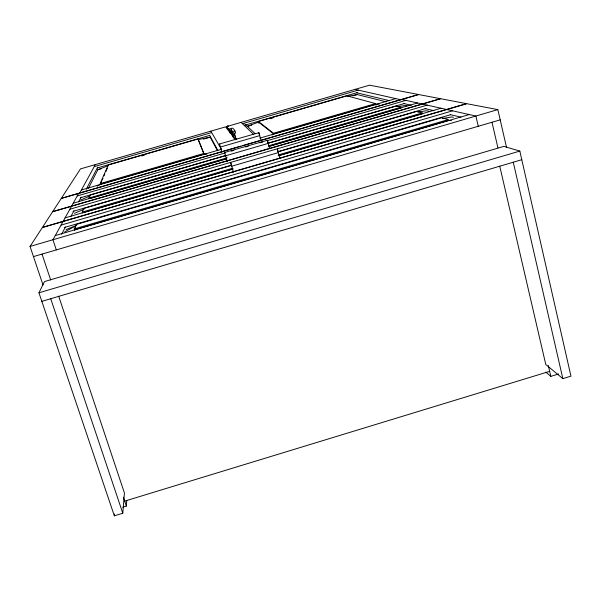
<?xml version="1.0" encoding="UTF-8"?>
<svg xmlns="http://www.w3.org/2000/svg" width="601" height="601" viewBox="0 0 601 601"><rect width="100%" height="100%" fill="white"/><g stroke="black" fill="none" stroke-linecap="round" stroke-linejoin="round"><path stroke-width="0.9" d="M122.754 507.176L126.338 506.08L126.758 500.49M499.747 166.169L545.776 364.491L562.844 378.638L570.95 376.158L519.827 151.076L503.871 146.381L44.474 281.568L38.945 292.792L114.34 515.823L122.792 513.239L124.43 492.993L58.68 296.158M114.34 515.823L114.521 513.968M97.204 186.16L100.344 184.297L101.449 181.75M102.193 180.045L102.929 178.347M104.033 175.8L104.777 174.102M105.881 171.555L107.361 168.152M75.553 227.569L74.509 229.807L448.639 120.44L451.389 120.47M74.216 228.913L76.312 224.466L441.562 117.773L448.429 119.546L74.216 228.913L74.757 230.589M88.445 188.286L97.835 169.737L108.473 165.606M86.251 189.255L97.678 167.198M61.663 234.165L65.426 226.983M70.993 216.383L73.923 210.801M78.626 201.838L81.135 197.06M79.775 192.966L95.349 164.591M63.045 221.536L52.941 239.746L56.306 249.911M63.165 221.318L71.519 206.263M71.617 206.075L78.633 193.424M43.024 284.987L30.05 246.44L42.31 227.584L466.834 103.71L497.846 109.615L506.493 147.275M272.103 134.947L273.658 133.933L375.73 104.266L379.359 104.108M64.735 231.933L76.597 225.337L66.012 229.62M80.722 199.96L90.42 195.776M74.456 213.295L84.132 209.231M247.191 126.368L258.573 122.101L273.658 133.933M124.677 501.129L549.675 371.358M545.836 372.124L550.832 376.361L558.577 373.995M38.945 292.792L519.827 151.076M41.837 301.349L521.788 159.701M55.254 235.569L469.223 114.551M30.05 246.44L497.846 109.615M33.468 256.597L500.197 119.854M375.557 103.582L273.47 133.242L258.4 121.507L346.965 95.837L375.557 103.582L375.993 105.303M100.344 184.297L204.04 154.164L206.729 154.134M81.42 189.976L221.408 149.296M259.842 138.125L395.804 98.617M240.828 146.141L61.332 198.322L80.466 168.904L225.518 126.886L235.727 139.725M242.759 145.585L418.476 94.5L369.532 85.177L226.382 126.638L229.83 130.905M227.298 161.707L224.624 152.459L267.415 140.273L268.264 143.376L225.615 155.787L225.473 155.253M77.236 195.941L224.917 153M231.22 151.167L233.917 150.378M245.621 146.975L248.326 146.186M260.03 142.783L262.735 142.001M267.235 140.687L405.908 100.359M80.391 197.789L225.33 155.621M267.64 143.308L404.481 103.5M226.036 155.524L90.188 195.047L88.73 198.142L227.253 157.823M267.415 143.481L396.067 106.054L400.859 107.286L268.632 145.773M73.209 203.213L226.449 158.604M268.82 146.268L417.56 102.974M89.872 198.623L226.569 158.829M269.744 146.261L401.047 108.037M69.859 209.238L427.206 105.137M73.037 211.357L231.483 165.17M278.301 151.527L425.951 108.496M231.445 165.425L83.87 208.434L82.134 212.115L232.512 168.265M278.233 151.783L416.809 111.395L422.503 112.86L278.428 154.878M65.066 217.885L233.263 168.828M278.233 155.712L441.029 108.233M82.397 212.934L231.843 169.347M278.661 155.689L422.698 113.679M61.054 225.112L452.568 110.817M64.247 227.554L450.615 114.701M94.237 166.612L211.657 132.596M242.428 123.686L358.279 90.12M228.658 128.389C226.72 129.328 226.75 124.347 228.515 126.157M97.294 167.964L209.629 135.413M244.975 125.166L357.52 92.546M141.686 155.982L144.375 155.201M270.202 118.728L272.884 117.954M97.835 169.737L101.231 168.753M203.461 139.116L210.192 137.163L217.201 150.175M247.214 126.435L251.729 125.128M352.697 95.852L357.167 94.56L386.293 101.847M232.241 130.845L233.579 136.111M221.942 152.226L219.553 143.955L258.941 132.701L259.745 135.608L220.462 147.027L220.334 146.524M210.192 137.163L198.24 139.59L204.04 154.164M347.123 96.438L357.167 94.56M442.697 118.495L451.944 116.94L453.447 117.308M417.875 112.064L426.605 110.719M397.156 106.655L405.322 105.491L407.087 105.919M401.866 99.458L422.15 104.003M422.443 104.071L446.505 109.457M446.859 109.54L475.872 116.046L478.268 126.278M355.018 89.384L400.597 99.698M403.985 103.56L411.279 105.303M425.072 108.601L433.892 110.712M450.217 114.611L460.982 117.187M356.506 92.734L388.96 100.577M427.386 110.907L428.949 111.29M244.832 124.009L255.012 133.52M241.069 122.386L253.269 134.068M236.133 139.297L234.593 133.895C237.613 133.249 232.241 125.654 231.137 128.809L233.864 138.328M234.871 131.063L233.887 131.063L233.601 131.672L235.923 139.8M231.558 133.039L233.278 135.172M235.577 138.012L236.726 139.432M219.553 143.947L219.748 144.518M224.631 152.451L224.842 153.075M210.808 131.146L221.288 149.086M209.591 135.24L217.885 150.49M50.724 298.727L122.792 513.239M42.025 254.095L50.664 279.916M123.355 497.177L126.338 506.08M233.458 172.269L230.664 162.586L231.738 166.207L278.398 152.586L277.324 148.965L280.006 158.687M233.301 137.554L230.822 128.907C228.883 127.014 229.116 132.415 231.122 131.168L232.617 136.389M229.544 129.733L230.311 132.408M229.056 129.192L230.258 133.399M261.195 140.972L258.836 132.573M269.624 148.59L267.28 140.056M258.4 121.507L258.903 123.295M491.994 122.251L497.921 147.846M548.292 365.393L550.832 376.361M513.277 162.217L562.844 378.638M108.285 165.012L100.127 183.606L203.837 153.473L198.067 138.989L108.285 165.012M52.587 211.77L42.453 227.358L466.459 103.635L440.736 98.737L52.587 211.77M61.227 198.488L52.715 211.582L440.42 98.677L418.739 94.552L61.227 198.488"/></g></svg>
